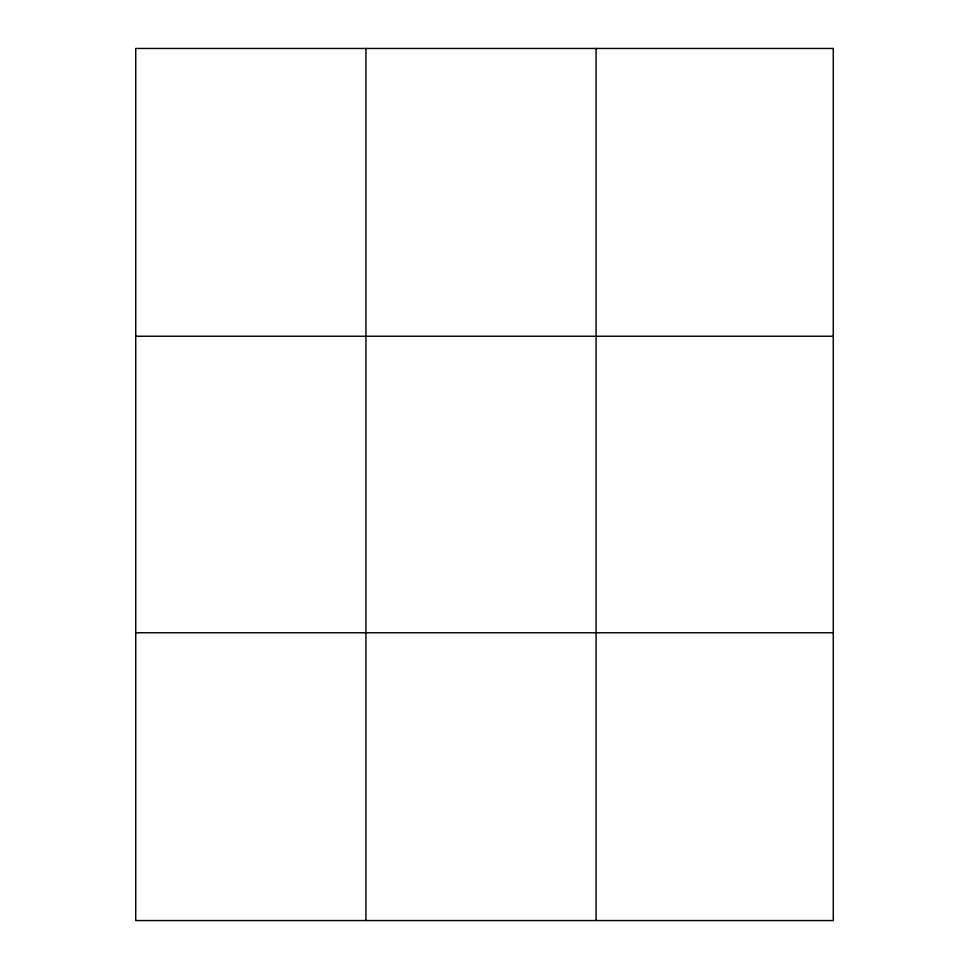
<?xml version="1.0" encoding="UTF-8"?>
<svg xmlns="http://www.w3.org/2000/svg" width="969" height="969" viewBox="0 0 969 969"><rect width="100%" height="100%" fill="white"/><g stroke="black" fill="none" stroke-linecap="round" stroke-linejoin="round"><path stroke-width="1.45" d="M365.919 48.45L365.919 920.55M596.105 48.45L596.105 920.55M135.733 336.243L833.267 336.243M135.733 632.757L833.267 632.757M833.267 48.45L833.267 920.55L135.733 920.55L135.733 48.45L833.267 48.45"/></g></svg>
